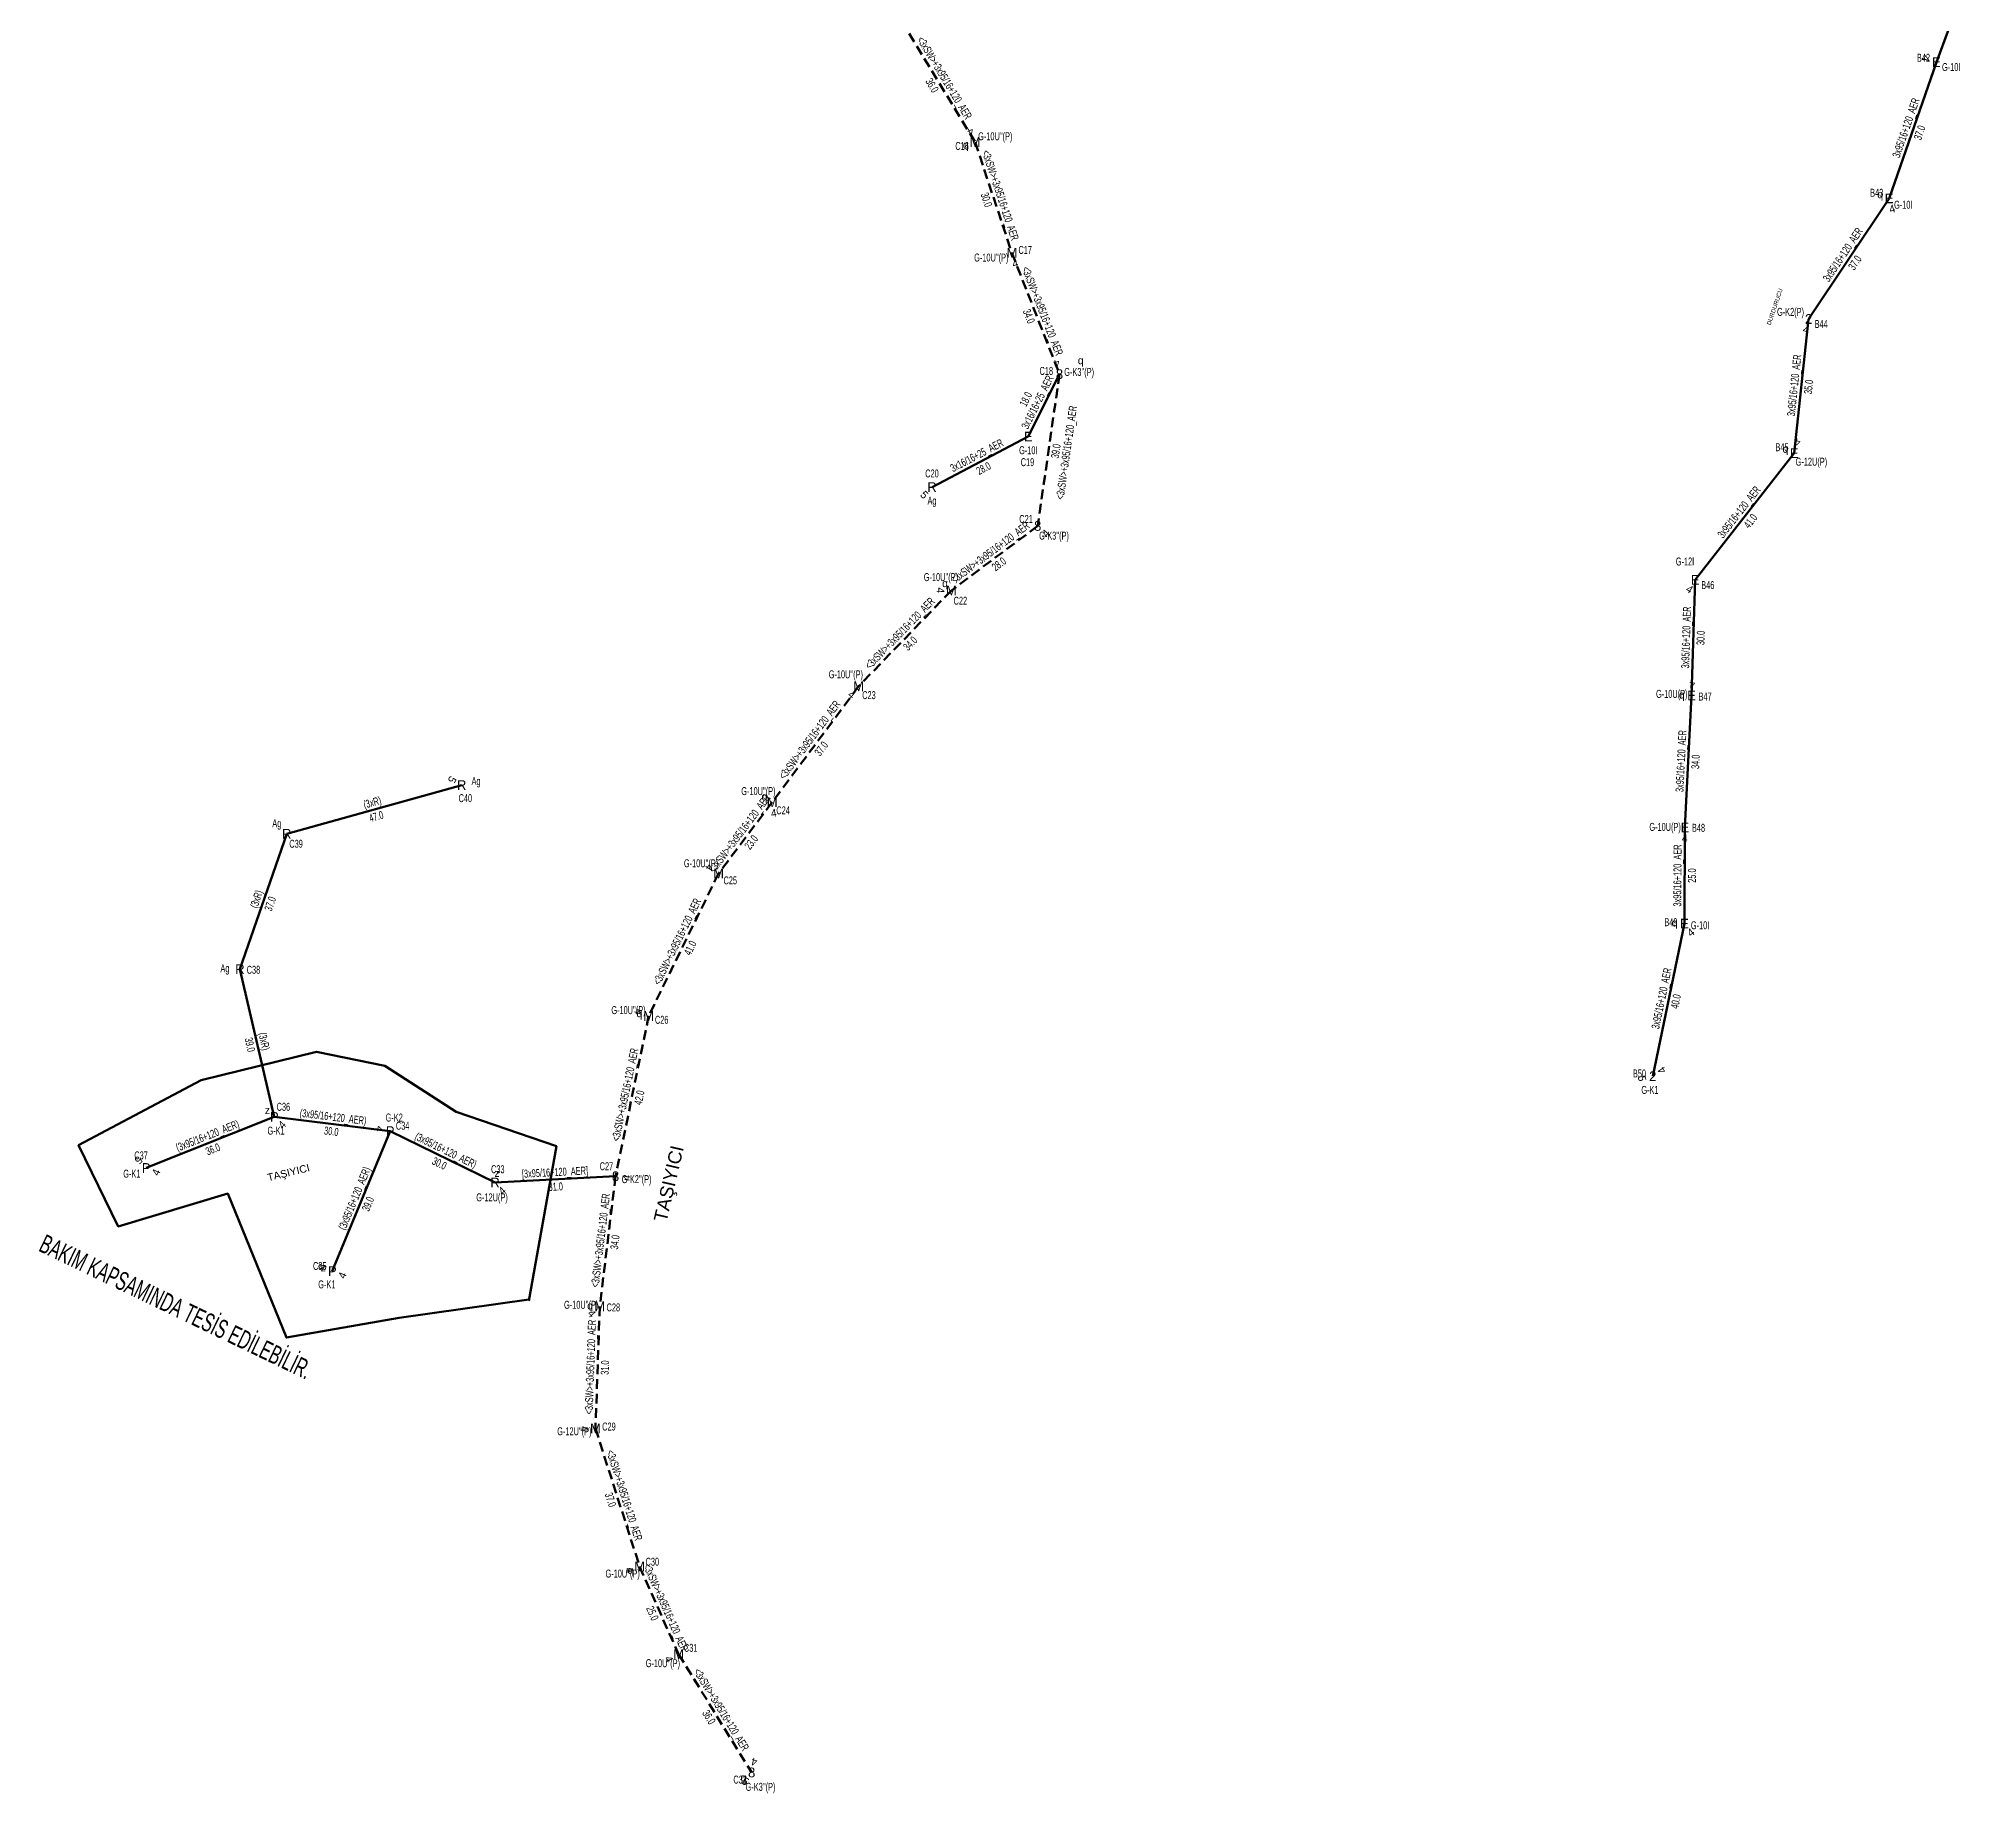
# Model space of a CAD drawing. Header units: millimetres. Extents: x 533048 to 542367, y 4141668 to 4149433.
# Drawn here: x 535962.2 to 536461.3, y 4142566.9 to 4143018.4 of the extents above; entities that cross this region are included whole.
import ezdxf
from ezdxf.enums import TextEntityAlignment as Align

# ---------------------------------------------------------------- set-up
doc = ezdxf.new("R2010")
doc.units = ezdxf.units.MM
doc.linetypes.add('DASHED', pattern=[3.75, 2.5, -1.25])
for name, color, linetype, lineweight in [('DIREK_AG_MEVCUT', 120, 'Continuous', 25), ('DIREK_AG_YENI', 108, 'Continuous', 25), ('DIREK_OG_YENI', 10, 'Continuous', 25), ('HAT_AG_HAVAI_BYSK', 3, 'Continuous', 50), ('HAT_AG_HAVAI_MEVCUT', 126, 'Continuous', 50), ('HAT_AG_HAVAI_YENI', 3, 'Continuous', 50), ('HAT_OG_HAVAI_ILERDE', 1, 'DASHED', 70), ('KULLANICI', 1, 'Continuous', 25)]:
    doc.layers.add(name, color=color, linetype=linetype, lineweight=lineweight)
doc.styles.add('Direk', font='B_CAD')
doc.styles.get("Standard").update_dxf_attribs({"font": 'Arial'})

msp = doc.modelspace()

# ---------------------------------------------------------------- linework, layer by layer
at = {"layer": 'HAT_AG_HAVAI_BYSK'}
msp.add_line((536079.705, 4142724.074), (536110.731, 4142725.678), dxfattribs=at)
at = {"layer": 'HAT_AG_HAVAI_MEVCUT'}
for p, q in [((536071.109404, 4142826.378275), (536026.068664, 4142813.81514)), ((536026.068664, 4142813.81514), (536014.001919, 4142779.012769)), ((536014.001919, 4142779.012769), (536022.861, 4142740.96)), ((536022.861, 4142740.96), (535989.853, 4142727.816)), ((536052.697, 4142737.289), (536022.861, 4142740.96)), ((536052.697, 4142737.289), (536037.798, 4142701.263)), ((536079.705, 4142724.074), (536052.697, 4142737.289))]:
    msp.add_line(p, q, dxfattribs=at)
at = {"layer": 'HAT_AG_HAVAI_YENI'}
for p, q in [((536461.336287, 4143040.838984), (536450.816, 4143012.446)), ((536450.816, 4143012.446), (536438.641946, 4142977.372213)), ((536438.641946, 4142977.372213), (536417.903, 4142946.32)), ((536417.903, 4142946.32), (536414.203, 4142911.782)), ((536225.04, 4142932.117), (536216.996, 4142916.047)), ((536192.208, 4142903.073), (536216.996, 4142916.047)), ((536414.203, 4142911.782), (536388.720105, 4142879.169719)), ((536388.720105, 4142879.169719), (536387.769, 4142849.435)), ((536387.769, 4142849.435), (536386.076, 4142815.466)), ((536386.076, 4142815.466), (536385.945, 4142790.711)), ((536385.945, 4142790.711), (536377.791, 4142751.434))]:
    msp.add_line(p, q, dxfattribs=at)
at = {"layer": 'HAT_OG_HAVAI_ILERDE'}
for p, q in [((536184.373839, 4143022.976737), (536203.301, 4142991.876)), ((536203.301, 4142991.876), (536212.787, 4142963.328)), ((536212.787, 4142963.328), (536225.04, 4142932.117)), ((536225.04, 4142932.117), (536219.427, 4142893.061)), ((536219.427, 4142893.061), (536197.2, 4142876.446)), ((536197.2, 4142876.446), (536173.311, 4142851.785)), ((536173.311, 4142851.785), (536151.051, 4142821.943)), ((536151.051, 4142821.943), (536137.245979, 4142803.606776)), ((536137.245979, 4142803.606776), (536119.250562, 4142766.935235)), ((536119.250562, 4142766.935235), (536110.731, 4142725.678)), ((536110.731, 4142725.678), (536106.668, 4142692.207)), ((536106.668, 4142692.207), (536105.551, 4142660.798)), ((536105.551, 4142660.798), (536116.928, 4142625.234)), ((536116.928, 4142625.234), (536126.968, 4142602.688)), ((536126.968, 4142602.688), (536145.777, 4142572.24))]:
    msp.add_line(p, q, dxfattribs=at)
at = {"layer": 'KULLANICI', "color": 6, "lineweight": 53, "flags": 128}
msp.add_lwpolyline([(536088.380153, 4142693.669451), (536095.495312, 4142733.395751), (536069.702863, 4142742.289699), (536051.322037, 4142754.148296), (536033.688917, 4142757.702292), (536004.042424, 4142750.438902), (535972.468909, 4142733.688633), (535982.696949, 4142712.787856), (536010.861118, 4142721.237106), (536025.980829, 4142684.17899), (536055.034392, 4142689.218894), (536088.386696, 4142693.962333)], dxfattribs=at)

# ---------------------------------------------------------------- texts
at = {"layer": 'DIREK_AG_MEVCUT', "width": 0.53}
for s, p in [('C20', (536192.208, 4142906.573)), ('Ag', (536192.208, 4142899.573)), ('Ag', (536074.809971, 4142827.410468)), ('C40', (536072.049758, 4142823.006965)), ('Ag', (536023.504864, 4142816.542317)), ('C39', (536028.465975, 4142811.265062)), ('Ag', (536010.152847, 4142779.215061)), ('C38', (536017.497095, 4142778.829076)), ('C36', (536025.200886, 4142743.562871)), ('G-K1', (536023.316584, 4142737.42768)), ('G-K2', (536053.740685, 4142740.802639)), ('C34', (536055.902014, 4142738.695372)), ('C37', (535988.558162, 4142731.067676)), ('C33', (536080.40617, 4142727.503047)), ('G-K1', (535986.185814, 4142726.355703)), ('G-12U(P)', (536078.925744, 4142720.263075)), ('C35', (536034.563678, 4142702.600594)), ('G-K1', (536036.390096, 4142697.858667))]:
    msp.add_text(s, height=2.05, dxfattribs=at).set_placement(p, align=Align.MIDDLE_CENTER)
at = {"layer": 'DIREK_AG_MEVCUT', "style": 'Direk'}
for s, p in [('R', (536192.208, 4142903.073)), ('R', (536071.109404, 4142826.378275)), ('R', (536026.068664, 4142813.81514)), ('R', (536014.001919, 4142779.012769)), ('P', (536022.861, 4142740.96)), ('P', (536052.697, 4142737.289)), ('P', (535989.853, 4142727.816)), ('R', (536079.705, 4142724.074)), ('P', (536037.798, 4142701.263))]:
    msp.add_text(s, height=2.5, dxfattribs=at).set_placement(p, align=Align.MIDDLE_CENTER)
at = {"layer": 'DIREK_AG_MEVCUT', "color": 32, "style": 'Direk'}
for s, rotation, p in [('5', 315.000001, (536190.228101, 4142901.093101)), ('5', 240.58529, (536068.670358, 4142827.753432)), ('4', 405.167409, (536024.846675, 4142738.985894)), ('4', 258.221099, (536049.955961, 4142737.86058)), ('5', 224.21277, (535987.90049, 4142729.822915)), ('4', 426.71277, (535992.424897, 4142726.709046)), ('4', 400.701487, (536081.530931, 4142721.951271)), ('5', 247.531852, (536035.210542, 4142702.333075)), ('4', 427.531851, (536040.385458, 4142700.192925))]:
    msp.add_text(s, height=2, rotation=rotation, dxfattribs=at).set_placement(p, align=Align.MIDDLE_CENTER)
at = {"layer": 'DIREK_AG_MEVCUT', "color": 40, "style": 'Direk'}
for p in [(536021.093233, 4142742.727767), (536080.205835, 4142726.523319), (536035.48777, 4142702.218424)]:
    msp.add_text('z', height=2, dxfattribs=at).set_placement(p, align=Align.MIDDLE_CENTER)
at = {"layer": 'DIREK_AG_YENI', "width": 0.53}
for s, p in [('B42', (536447.496794, 4143013.556348)), ('G-10I', (536454.635196, 4143011.168394)), ('B43', (536435.451064, 4142978.810363)), ('G-10I', (536442.294905, 4142975.725802)), ('G-K2(P)', (536413.262475, 4142948.160057)), ('B44', (536421.156559, 4142945.029902)), ('G-10I', (536216.996, 4142912.547)), ('B45', (536411.062589, 4142913.327257)), ('C19', (536216.788399, 4142909.478341)), ('G-12U(P)', (536418.638328, 4142909.599572)), ('G-12I', (536386.08973, 4142883.915319)), ('B46', (536391.958661, 4142877.842408)), ('G-10U(P)', (536382.682246, 4142849.844913)), ('B47', (536391.257691, 4142849.153866)), ('G-10U(P)', (536380.970107, 4142815.606678)), ('B48', (536389.574672, 4142815.369604)), ('B49', (536382.464274, 4142791.077802)), ('G-10I', (536389.975562, 4142790.286256)), ('B50', (536374.364069, 4142752.145439)), ('G-K1', (536377.059671, 4142747.911259))]:
    msp.add_text(s, height=2.05, dxfattribs=at).set_placement(p, align=Align.MIDDLE_CENTER)
at = {"layer": 'DIREK_AG_YENI', "color": 32, "style": 'Direk'}
for s, rotation, p in [('4', 250.586441, (536448.175197, 4143013.376676)), ('4', 376.000356, (536439.413747, 4142974.680685)), ('4', 346.128023, (536417.231691, 4142943.601665)), ('4', 523.842783, (536414.982167, 4142914.471405)), ('4', 328.58326, (536387.26058, 4142876.780203)), ('4', 536.780375, (536387.926258, 4142852.23058)), ('4', 359.059294, (536386.03003, 4142812.666377)), ('4', 396.128091, (536387.595859, 4142788.449437)), ('4', 483.271855, (536380.132015, 4142752.970114)), ('5', 280.771855, (536375.040338, 4142750.910683))]:
    msp.add_text(s, height=2, rotation=rotation, dxfattribs=at).set_placement(p, align=Align.MIDDLE_CENTER)
at = {"layer": 'DIREK_AG_YENI', "style": 'Direk'}
for s, p in [('E', (536450.816, 4143012.446)), ('E', (536438.641946, 4142977.372213)), ('2', (536417.903, 4142946.32)), ('E', (536216.996, 4142916.047)), ('E', (536414.203, 4142911.782)), ('E', (536388.720105, 4142879.169719)), ('E', (536387.769, 4142849.435)), ('E', (536386.076, 4142815.466)), ('E', (536385.945, 4142790.711)), ('2', (536377.791, 4142751.434))]:
    msp.add_text(s, height=2.5, dxfattribs=at).set_placement(p, align=Align.MIDDLE_CENTER)
at = {"layer": 'DIREK_AG_YENI', "color": 4, "style": 'Direk'}
for p in [(536436.362745, 4142978.399463), (536411.959849, 4142912.885755), (536385.277078, 4142849.63581), (536383.458767, 4142790.973001)]:
    msp.add_text('q', height=2, dxfattribs=at).set_placement(p, align=Align.MIDDLE_CENTER)
at = {"layer": 'DIREK_OG_YENI', "color": 32, "style": 'Direk'}
for s, rotation, p in [('4', 203.572343, (536202.181261, 4142994.442356)), ('4', 377.00488, (536213.605869, 4142960.650416)), ('4', 194.030916, (536224.361153, 4142934.833462)), ('4', 408.039432, (536221.509094, 4142891.188867)), ('4', 268.627838, (536194.400803, 4142876.51305)), ('4', 320.047437, (536171.512971, 4142849.638586)), ('4', 368.223857, (536151.451515, 4142819.171793)), ('4', 236.358839, (536134.914913, 4142805.157948)), ('4', 248.789572, (536116.64024, 4142767.948259)), ('4', 442.712555, (536113.508382, 4142725.322828)), ('4', 311.742203, (536104.578786, 4142690.342816)), ('4', 272.907345, (536102.754604, 4142660.655981)), ('4', 289.30548, (536114.285446, 4142624.308307)), ('4', 296.897194, (536124.470905, 4142601.421305)), ('4', 526.705617, (536146.420872, 4142574.964964)), ('5', 324.205748, (536144.139346, 4142569.968857))]:
    msp.add_text(s, height=2, rotation=rotation, dxfattribs=at).set_placement(p, align=Align.MIDDLE_CENTER)
at = {"layer": 'DIREK_OG_YENI', "style": 'Direk'}
for s, p in [('M', (536203.301, 4142991.876)), ('M', (536212.787, 4142963.328)), ('8', (536225.04, 4142932.117)), ('8', (536219.427, 4142893.061)), ('M', (536197.2, 4142876.446)), ('M', (536173.311, 4142851.785)), ('M', (536151.051, 4142821.943)), ('M', (536137.245979, 4142803.606776)), ('M', (536119.250562, 4142766.935235)), ('8', (536110.731, 4142725.678)), ('M', (536106.668, 4142692.207)), ('M', (536105.551, 4142660.798)), ('M', (536116.928, 4142625.234)), ('M', (536126.968, 4142602.688)), ('8', (536145.777, 4142572.24))]:
    msp.add_text(s, height=2.5, dxfattribs=at).set_placement(p, align=Align.MIDDLE_CENTER)
at = {"layer": 'DIREK_OG_YENI', "width": 0.53}
for s, p in [("G-10U''(P)", (536208.500456, 4142993.349356)), ('C16', (536199.951405, 4142990.861007)), ("G-10U''(P)", (536207.476488, 4142962.143346)), ('C17', (536216.203035, 4142964.09004)), ('C18', (536221.642976, 4142932.959751)), ("G-K3''(P)", (536230.102223, 4142932.705186)), ('C21', (536216.41751, 4142894.847889)), ("G-K3''(P)", (536223.624638, 4142890.568647)), ("G-10U''(P)", (536194.504461, 4142879.892681)), ('C22', (536199.512056, 4142873.818378)), ("G-10U''(P)", (536170.02534, 4142854.868802)), ('C23', (536175.976203, 4142849.516368)), ("G-10U''(P)", (536147.512421, 4142824.818985)), ('C24', (536153.861705, 4142819.857349)), ("G-10U''(P)", (536132.741995, 4142806.239417)), ('C25', (536140.267652, 4142801.840567)), ("G-10U''(P)", (536114.058536, 4142768.451798)), ('C26', (536122.610175, 4142765.95391)), ('C27', (536108.376051, 4142728.26725)), ("G-K2''(P)", (536116.153295, 4142724.949339)), ("G-10U''(P)", (536101.874427, 4142692.608895)), ('C28', (536110.157312, 4142691.933682)), ("G-12U''(P)", (536100.132169, 4142660.050755)), ('C29', (536109.01819, 4142661.276118)), ("G-10U''(P)", (536112.552957, 4142623.437263)), ('C30', (536120.198339, 4142626.480949)), ('C31', (536130.06247, 4142604.323315)), ("G-10U''(P)", (536122.919739, 4142600.370439)), ('C32', (536142.79935, 4142570.400544)), ("G-K3''(P)", (536148.060334, 4142568.543815))]:
    msp.add_text(s, height=2.05, dxfattribs=at).set_placement(p, align=Align.MIDDLE_CENTER)
at = {"layer": 'DIREK_OG_YENI', "color": 4, "style": 'Direk'}
for p in [(536200.908432, 4142991.151005), (536230.498353, 4142935.681316), (536195.548532, 4142878.322873), (536149.043354, 4142823.432751), (536116.850838, 4142767.636182), (536104.175634, 4142692.402227), (536114.592044, 4142624.343322), (536143.650107, 4142570.926103)]:
    msp.add_text('q', height=2, dxfattribs=at).set_placement(p, align=Align.MIDDLE_CENTER)
at = {"layer": 'HAT_AG_HAVAI_BYSK', "lineweight": 30, "width": 0.53}
msp.add_text('[3x95/16+120_AER]', height=2.05, rotation=2.959475, dxfattribs=at).set_placement((536095.174115, 4142725.724866, 268055.3655), align=Align.CENTER)
msp.add_text('31.0', height=2.05, rotation=2.959475, dxfattribs=at).set_placement((536095.261885, 4142724.027134, 268055.3655), align=Align.TOP_CENTER)
at = {"layer": 'HAT_AG_HAVAI_MEVCUT', "lineweight": 30, "width": 0.53}
for s, rotation, p in [('(3xR)', 375.585288, (536048.360662, 4142820.915455, 268013.034332)), ('(3xR)', 430.877448, (536019.232195, 4142796.692406, 268007.00096)), ('(3xR)', 283.105605, (536019.25932, 4142760.179119, 268011.4305)), ('(3x95/16+120_AER)', 381.712768, (536006.042539, 4142735.177693, 267994.9265)), ('(3x95/16+120_AER)', 352.985623, (536037.882801, 4142739.968138, 268011.4305)), ('(3x95/16+120_AER)', 333.927521, (536066.574582, 4142731.445003, 268026.3485)), ('(3x95/16+120_AER)', 427.531851, (536044.462022, 4142719.600844, 268018.899))]:
    msp.add_text(s, height=2.05, rotation=rotation, dxfattribs=at).set_placement(p, align=Align.CENTER)
for s, rotation, p in [('47.0', 375.585288, (536048.817406, 4142819.277961, 268013.034332)), ('37.0', 430.877448, (536020.838389, 4142796.135503, 268007.00096)), ('39.0', 283.105605, (536017.603599, 4142759.79365, 268011.4305)), ('30.0', 352.985623, (536037.675199, 4142738.280862, 268011.4305)), ('36.0', 381.712768, (536006.671461, 4142733.598307, 267994.9265)), ('30.0', 333.927521, (536065.827418, 4142729.917997, 268026.3485)), ('39.0', 427.531851, (536046.032978, 4142718.951156, 268018.899))]:
    msp.add_text(s, height=2.05, rotation=rotation, dxfattribs=at).set_placement(p, align=Align.TOP_CENTER)
at = {"layer": 'HAT_AG_HAVAI_YENI', "lineweight": 30, "width": 0.53}
for s, rotation, p in [('3x95/16+120_AER', 430.858196, (536443.92597, 4142995.187828, 268219.320973)), ('3x95/16+120_AER', 416.262078, (536427.565761, 4142962.318407, 268208.951637)), ('3x95/16+120_AER', 443.884942, (536415.207974, 4142929.141761, 268207.1015)), ('3x16/16+25_AER', 423.409657, (536220.258071, 4142924.462669)), ('3x16/16+25_AER', 387.627906, (536204.207998, 4142910.313283)), ('3x95/16+120_AER', 411.996304, (536400.791777, 4142895.999215, 268194.360053)), ('3x95/16+120_AER', 448.167942, (536387.394987, 4142864.329534, 268193.8845)), ('3x95/16+120_AER', 447.146764, (536386.073554, 4142832.492811, 268193.038)), ('3x95/16+120_AER', 449.696802, (536385.160512, 4142803.092998, 268192.9725)), ('3x95/16+120_AER', 438.271853, (536381.035745, 4142771.245278, 268188.8955))]:
    msp.add_text(s, height=2.05, rotation=rotation, dxfattribs=at).set_placement(p, align=Align.CENTER)
for s, rotation, p in [('37.0', 430.858196, (536445.531976, 4142994.630385, 268219.320973)), ('37.0', 416.262078, (536428.979459, 4142961.374235, 268208.951637)), ('35.0', 443.884942, (536416.898301, 4142928.960668, 268207.1015)), ('18.0', 423.409657, (536215.446424, 4142926.141049)), ('28.0', 387.627906, (536204.996335, 4142908.807121)), ('41.0', 411.996304, (536402.131328, 4142894.952504, 268194.360053)), ('30.0', 448.167942, (536389.094118, 4142864.275185, 268193.8845)), ('34.0', 447.146764, (536387.771446, 4142832.408189, 268193.038)), ('25.0', 449.696802, (536386.860488, 4142803.084002, 268192.9725)), ('40.0', 438.271853, (536382.700255, 4142770.899722, 268188.8955))]:
    msp.add_text(s, height=2.05, rotation=rotation, dxfattribs=at).set_placement(p, align=Align.TOP_CENTER)
at = {"layer": 'HAT_OG_HAVAI_ILERDE', "lineweight": 30, "width": 0.53}
for rotation, p in [(301.3242, (536194.563733, 4143007.868234, 268101.65071)), (288.380022, (536208.850848, 4142977.869988, 268106.3935)), (291.434274, (536219.704712, 4142948.033119, 268112.52)), (441.821639, (536227.827782, 4142911.775711, 268109.7135)), (396.778639, (536207.804584, 4142885.434311, 268098.6)), (405.910991, (536184.644979, 4142864.706909, 268086.6555)), (413.279691, (536161.499671, 4142837.372223, 268075.5255)), (413.024551, (536143.46943, 4142813.28614, 268068.62299)), (423.861942, (536127.485196, 4142785.645461, 268059.625281)), (438.332497, (536114.158344, 4142746.478515, 268055.3655)), (443.078804, (536107.855694, 4142709.044928, 268053.334)), (447.963245, (536105.260037, 4142676.532709, 268052.7755)), (287.739586, (536112.049084, 4142643.274988, 268058.464)), (294.003975, (536122.72449, 4142614.30678, 268063.484)), (301.705356, (536137.095648, 4142587.910719, 268072.8885))]:
    msp.add_text('<3xSW>+3x95/16+120_AER', height=2.05, rotation=rotation, dxfattribs=at).set_placement(p, align=Align.CENTER)
for s, rotation, p in [('36.0', 301.3242, (536193.111526, 4143006.984438, 268101.65071)), ('30.0', 288.380022, (536207.237572, 4142977.333947, 268106.3935)), ('34.0', 291.434274, (536218.122288, 4142947.411881, 268112.52)), ('39.0', 441.821639, (536223.074856, 4142912.468083, 268109.7135)), ('28.0', 396.778639, (536208.822416, 4142884.072689, 268098.6)), ('34.0', 405.910991, (536185.866021, 4142863.524091, 268086.6555)), ('37.0', 413.279691, (536162.862329, 4142836.355777, 268075.5255)), ('23.0', 413.024551, (536144.827549, 4142812.263636, 268068.62299)), ('41.0', 423.861942, (536129.011345, 4142784.896551, 268059.625281)), ('42.0', 438.332497, (536115.823218, 4142746.134721, 268055.3655)), ('34.0', 443.078804, (536109.543306, 4142708.840072, 268053.334)), ('31.0', 447.963245, (536106.958963, 4142676.472291, 268052.7755)), ('37.0', 287.739586, (536110.429916, 4142642.757012, 268058.464)), ('25.0', 294.003975, (536121.17151, 4142613.61522, 268063.484)), ('36.0', 301.705356, (536135.649352, 4142587.017281, 268072.8885))]:
    msp.add_text(s, height=2.05, rotation=rotation, dxfattribs=at).set_placement(p, align=Align.TOP_CENTER)
at = {"layer": 'KULLANICI'}
for s, height, rotation, p in [('DURDURUCU', 1.0846, 71.257269, (536409.191899, 4142949.484442)), ('TAŞIYICI', 3.422168, 76.944869, (536124.418788, 4142723.797236))]:
    msp.add_text(s, height=height, rotation=rotation, dxfattribs=at).set_placement(p, align=Align.MIDDLE_CENTER)
msp.add_text('TAŞIYICI', height=1.9134, rotation=13.7953, dxfattribs=at).set_placement((536021.3126, 4142724.378))
at = {"layer": 'KULLANICI', "color": 6, "width": 0.6}
msp.add_text('BAKIM KAPSAMINDA TESİS EDİLEBİLİR.', height=4.801, rotation=334.290323, dxfattribs=at).set_placement((535998.552975, 4142694.272546), align=Align.TOP_CENTER)

doc.saveas('drawing.dxf')
